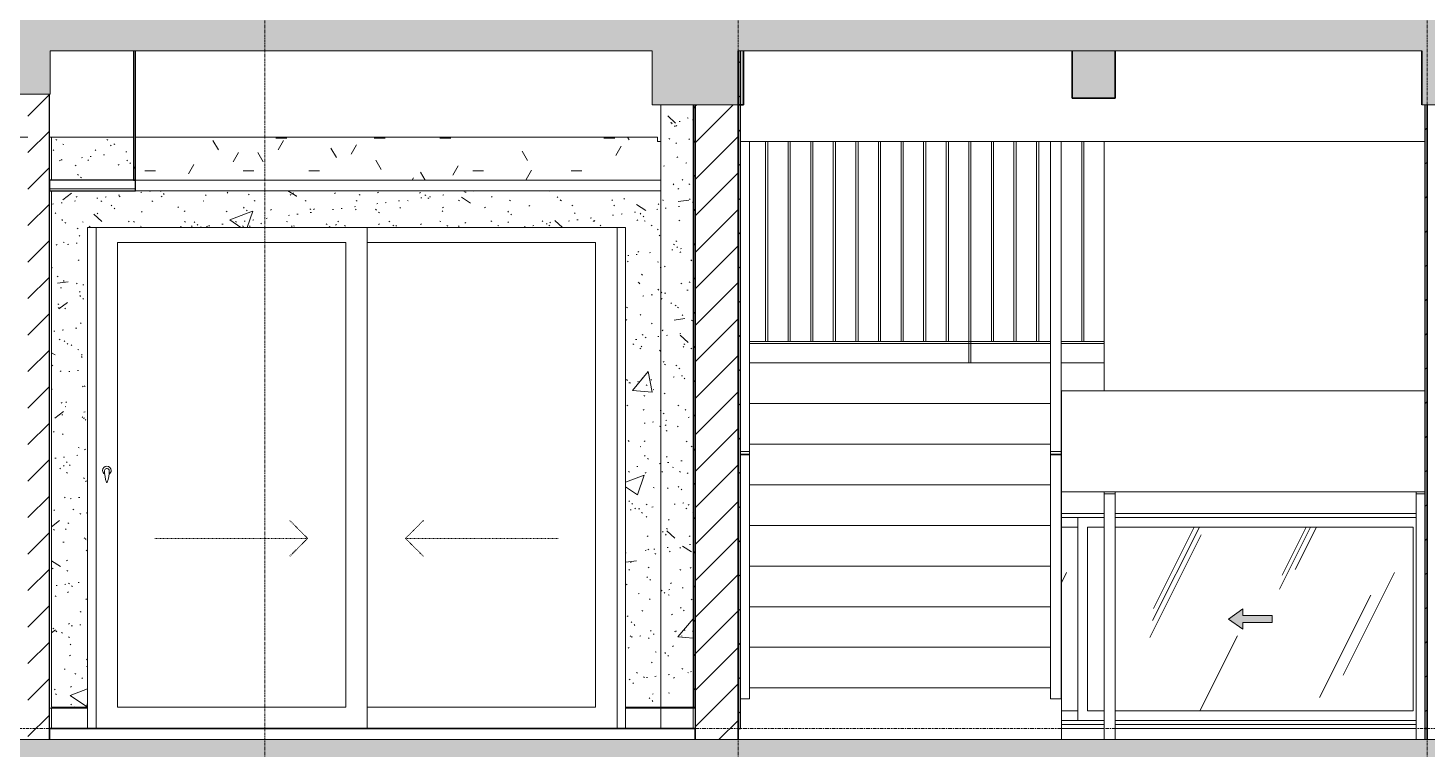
# Model space of a CAD drawing. Header units: millimetres. Extents: x -92143 to -2058, y -8802 to 35300.
# Drawn here: x -40337 to -33837, y 15705 to 19057 of the extents above; entities that cross this region are included whole.
import ezdxf

# ---------------------------------------------------------------- set-up
doc = ezdxf.new("R2010")
doc.units = ezdxf.units.MM
for name, pattern in [('1 NÉT CALL OUT', [6, 3, -3]), ('Centre', [31.75, 6.35, -4.7625, 15.875, -4.7625]), ('Dash', [6.35, 3.175, -3.175]), ('Dash 1_8_', [6.35, 3.175, -3.175]), ('Grid Line', [22.225, 12.7, -3.175, 3.175, -3.175])]:
    doc.linetypes.add(name, pattern=pattern)
for name, color, linetype, lineweight in [('0-1', 7, 'Continuous', 5), ('A-AREA', 32, 'Dash 1_8_', 9), ('A-CLNG', 13, 'Continuous', 9), ('A-CLNG-1', 250, 'Continuous', 25), ('A-CLNG-2', 7, 'Continuous', 9), ('A-CLNG-PATT-2', 7, 'Continuous', 9), ('A-CLNG-PATT-3', 254, 'Continuous', 18), ('A-DETL-GENF', 92, 'Continuous', 9), ('A-DETL-GENF-1', 7, 'Continuous', 9), ('A-DETL-THIN', 151, 'Continuous', 9), ('A-DOOR', 31, 'Continuous', 9), ('A-DOOR-FRAM', 31, 'Continuous', 9), ('A-DOOR-GLAZ', 31, 'Continuous', 9), ('A-DOOR-HDLN', 31, 'Dash', 18), ('A-FLOR-1', 10, 'Continuous', 35), ('A-FLOR-HRAL', 11, 'Continuous', 9), ('A-FLOR-HRAL-1', 253, 'Continuous', 18), ('A-FLOR-HRAL-2', 9, 'Continuous', 9), ('A-FLOR-LEVL-2', 51, 'Centre', 9), ('A-GLAZ', 151, 'Continuous', 9), ('A-GLAZ-2', 7, '1 NÉT CALL OUT', 9), ('A-GLAZ-5', 151, '1 NÉT CALL OUT', 9), ('A-WALL', 113, 'Continuous', 9), ('A-WALL-2', 250, 'Continuous', 25), ('A-WALL-3', 113, 'Continuous', 25), ('A-WALL-PATT-1', 7, 'Continuous', 9), ('A-WALL-PATT-2', 9, 'Continuous', 9), ('A-WALL-PATT-4', 111, 'Continuous', 9), ('I-WALL-1', 250, 'Continuous', 25), ('I-WALL-2', 7, 'Continuous', 9), ('I-WALL-3', 2, 'Continuous', 25), ('S-BEAM-1', 12, 'Continuous', 5), ('S-BEAM-2', 7, 'Continuous', 9), ('S-BEAM-3', 10, 'Continuous', 35), ('S-GRID-1', 1, 'Grid Line', 9), ('S-STRS', 31, 'Continuous', 9)]:
    doc.layers.add(name, color=color, linetype=linetype, lineweight=lineweight)
pattern_1 = [(45, (-51987.05, 14125), (-84.8528, 84.8528), [])]
pattern_2 = [(37.5, (-51987.05, 14125), (-4.7995, 146.8239), [5.029, -110.795, 5.029, -124.511, -123.825]), (37.5, (-51987.05, 14125), (-4.7995, 146.8239), [-245.364, 5.029, -118.796]), (7.5, (-51987.05, 14125), (134.8574, 215.0472), [5.029, -57.455, 5.029, -99.365, -40.005]), (7.5, (-51987.05, 14125), (134.8574, 215.0472), [-166.878, 5.029, -34.976]), (327.5, (-52080.78, 14125), (237.2978, 0.4316), [5.029, -33.071, 5.029, -132.131, -179.07]), (327.5, (-52080.78, 14125), (237.2978, 0.4316), [-175.26, 5.029, -174.041]), (317.5, (-52080.78, 14125), (229.067, 66.8792), [5.029, -14.021, 5.029, -84.887, -102.87]), (317.5, (-52080.78, 14125), (229.067, 66.8792), [-108.966, 5.029, -97.841])]
pattern_3 = [(50, (-51987.05, 14125), (1093.104, -95.634), [114.3, -1257.3]), (355, (-51987, 14125), (-211.46, 1146.34), [91.44, -1005.84]), (100.451, (-51896, 14117), (881.656, 1050.7), [97.14, -1068.54]), (46.184, (-51987, 14429.8), (1626.47, -252.26), [171.45, -1885.95]), (96.636, (-51851.5, 14408.8), (1424.42, 1484.57), [145.71, -1602.81]), (351.184, (-51987, 14429.8), (1424.43, 1484.55), [137.16, -1508.76]), (21, (-51834.65, 14353.6), (909.686, -613.59), [114.3, -1257.3]), (326, (-51834.7, 14353.6), (370.81, 1105.13), [91.44, -1005.84]), (71.451, (-51758.8, 14302.5), (1280.5, 491.53), [97.14, -1068.54]), (37.5, (-51987.05, 14125), (18.531, 507.33), [50.292, -943.356, 50.292, -970.788, -1009.65]), (37.5, (-51987.05, 14125), (18.531, 507.33), [-2014.73, 50.29, -959.36]), (7.5, (-51987.05, 14125), (400.918, 601.084), [50.292, -531.876, 50.292, -920.496, -384.81]), (7.5, (-51987.05, 14125), (400.918, 601.084), [-1552.956, 50.29, -334.52]), (327.5, (-52326.9, 14125), (813.545, -34.374), [50.292, -330.708, 50.292, -1138.428, -1577.34]), (327.5, (-52326.9, 14125), (813.545, -34.374), [-1569.72, 50.29, -1527.05]), (317.5, (-52479.3, 14125), (888.775, 152.56), [50.292, -445.008, 50.292, -739.14, -1120.14]), (317.5, (-52479.3, 14125), (888.775, 152.56), [-1284.73, 50.29, -1069.85])]
pattern_4 = [(45, (-51987.05, 14125), (-79.5495, 79.5495), [])]
pattern_5 = [(63.435, (-50196.8, 14229.33), (-0.001, 1524), [532.46, -2875.3]), (63.435, (-51720.8, 14229.33), (-0.001, 1524), [532.46, -2875.3]), (63.435, (-49467.24, 14523.8), (-0.001, 1524), [532.46, -2875.3]), (63.435, (-50991.24, 14523.8), (-0.001, 1524), [532.46, -2875.3]), (63.435, (-49577.66, 14419.83), (-0.001, 1524), [532.46, -2875.3]), (63.435, (-51101.66, 14419.83), (-0.001, 1524), [532.46, -2875.3]), (63.435, (-49690.2, 15015.1), (-0.001, 1524), [258.8, -3148.97]), (63.435, (-51214.2, 15015.1), (-0.001, 1524), [258.8, -3148.97]), (63.435, (-49763.8, 14922.95), (-0.001, 1524), [532.46, -2875.3]), (63.435, (-51287.8, 14922.95), (-0.001, 1524), [532.46, -2875.3]), (63.435, (-49750.84, 14989.1), (-0.001, 1524), [532.46, -2875.3]), (63.435, (-51274.84, 14989.1), (-0.001, 1524), [532.46, -2875.3]), (63.435, (-50365.7, 14698.94), (-0.001, 1524), [532.46, -2875.3]), (63.435, (-51889.7, 14698.94), (-0.001, 1524), [532.46, -2875.3]), (63.435, (-50352.7, 14776.9), (-0.001, 1524), [532.46, -2875.3]), (63.435, (-51876.7, 14776.9), (-0.001, 1524), [532.46, -2875.3]), (63.435, (-50349.2, 14833.1), (-0.001, 1524), [532.46, -2875.3]), (63.435, (-51873.2, 14833.1), (-0.001, 1524), [532.46, -2875.3])]

# ---------------------------------------------------------------- blocks, each defined once
blk = doc.blocks.new('NCV_TKTC_KET CAU_rvt-1-TKCS_MẶT CẮT E')
at = {"layer": 'S-BEAM-1'}
for points in [[(-37011.9, 18700), (-37011.9, 18950), (-37037.4, 18950), (-37037.4, 18700)], [(-35485.3, 18730), (-35285.3, 18730), (-35285.3, 18950), (-35485.3, 18950), (-35485.3, 18761)], [(-33860.6, 18700), (-33860.3, 18700), (-33860.6, 18761)]]:
    blk.add_hatch(color=256, dxfattribs=at).paths.add_polyline_path(points)
at = {"layer": 'S-BEAM-2'}
for p, q in [((-40336.9, 18550), (-42236.9, 18550)), ((-39846.9, 18550), (-40236.9, 18550)), ((-37411.9, 18550), (-39836.9, 18550)), ((-37411.9, 18550), (-37411.9, 18530)), ((-37411.9, 18530), (-37396.9, 18530)), ((-37026.9, 18530), (-33846.9, 18530)), ((-35535.6, 16900), (-35336.5, 16900)), ((-35286.5, 16900), (-33887.3, 16900))]:
    blk.add_line(p, q, dxfattribs=at)
at = {"layer": 'S-BEAM-3'}
for p, q in [((-37011.9, 18700), (-37011.9, 18950)), ((-35485.3, 18950), (-35485.3, 18730)), ((-35285.3, 18730), (-35285.3, 18950)), ((-33860.6, 18950), (-33860.6, 18700)), ((-35485.3, 18730), (-35285.3, 18730)), ((-37037.4, 18700), (-37011.9, 18700))]:
    blk.add_line(p, q, dxfattribs=at)
blk = doc.blocks.new('Railing - Railing-943576-TKCS_MẶT CẮT E')
at = {"layer": 'A-FLOR-HRAL-1'}
for p, q in [((-37236.9, 22695), (-37246.9, 22695)), ((-37246.9, 22695), (-37246.9, 22600)), ((-37236.9, 22600), (-37236.9, 22695)), ((-37246.9, 22600), (-37236.9, 22600))]:
    blk.add_line(p, q, dxfattribs=at)
at = {"layer": 'A-FLOR-HRAL-2'}
for p, q in [((-37560.7, 22600), (-37560.7, 22695)), ((-37560.7, 22695), (-37396.9, 22695)), ((-37396.9, 22600), (-37396.9, 22695)), ((-37396.9, 22695), (-37246.9, 22695))]:
    blk.add_line(p, q, dxfattribs=at)
blk = doc.blocks.new('Railing - Railing-939137-TKCS_MẶT CẮT E')
at = {"layer": 'A-FLOR-HRAL-2'}
for p, q in [((-40236.9, 12495), (-40226.9, 12495)), ((-40226.9, 12400), (-40226.9, 12495)), ((-40226.9, 12495), (-40060.7, 12495)), ((-40060.7, 12495), (-40060.7, 12400))]:
    blk.add_line(p, q, dxfattribs=at)
blk = doc.blocks.new('CL_01-VÁCH DỰNG THẠCH CAO CĂN HỘ LOẠI 1-5D1 - CL_01-VÁCH DỰNG THẠCH CAO CĂN HỘ LOẠI 1A-5-V203-TKCS_MẶT CẮT E')
at = {"layer": 'A-CLNG-PATT-2'}
h = blk.add_hatch(dxfattribs=at)
h.set_pattern_fill('FP_12', color=256, style=0, pattern_type=2)
h.set_pattern_definition([(0, (-51987.05, 14125), (1219.2, 304.8), [50.29, -864.11, 50.29, -864.11, -4876.8]), (0, (-51987.05, 14125), (1219.2, 304.8), [-1828.8, 50.292, -1778.508, 50.292, -864.108, -2133.6]), (0, (-51987.05, 14125), (1219.2, 304.8), [-4572, 50.29, -559.31, 50.29, -1473.71]), (120, (-51529.85, 14277.4), (-873.5645, 903.458), [50.29, -864.11, 50.29, -5740.91]), (120, (-51529.85, 14277.4), (-873.5645, 903.458), [-964.69, -864.11, 50.29, -1778.51, -3048]), (120, (-51529.85, 14277.4), (-873.5645, 903.458), [-3657.6, 50.29, -864.11, 50.29, -2083.31]), (120, (-51529.85, 14277.4), (-873.5645, 903.458), [-4622.29, -559.31, 50.29, -1473.71]), (240, (-51377.45, 14887), (-345.6355, -1208.258), [50.29, -864.11, 50.29, -5740.91]), (240, (-51377.45, 14887), (-345.6355, -1208.258), [-964.69, -864.11, 50.29, -1778.51, -3048]), (240, (-51377.45, 14887), (-345.6355, -1208.258), [-3657.6, 50.29, -864.11, 50.29, -2083.31]), (240, (-51377.45, 14887), (-345.6355, -1208.258), [-4622.29, -559.31, 50.29, -1473.71])])
h.paths.add_polyline_path([(-39846.9, 18350), (-39836.9, 18350), (-39836.9, 18950), (-39846.9, 18950), (-39846.9, 18791.2)])
at = {"layer": 'A-CLNG-PATT-3'}
h = blk.add_hatch(dxfattribs=at)
h.set_pattern_fill('FP_2', color=256, style=0, pattern_type=2)
h.set_pattern_definition([(0, (-51987.05, 14125), (609.6, 152.4), [50.292, -406.908, 50.292, -406.908, -2438.4]), (0, (-51987.05, 14125), (609.6, 152.4), [-914.4, 50.292, -864.108, 50.292, -406.908, -1066.8]), (0, (-51987.05, 14125), (609.6, 152.4), [-2286, 50.292, -254.508, 50.292, -711.708]), (120, (-51758.45, 14201.2), (-436.7823, 451.7291), [50.292, -406.908, 50.292, -2845.308]), (120, (-51758.45, 14201.2), (-436.7823, 451.7291), [-507.492, -406.908, 50.292, -864.108, -1524]), (120, (-51758.45, 14201.2), (-436.7823, 451.7291), [-1828.8, 50.292, -406.908, 50.292, -1016.508]), (120, (-51758.45, 14201.2), (-436.7823, 451.7291), [-2336.292, -254.508, 50.292, -711.708]), (240, (-51682.25, 14506), (-172.8177, -604.1291), [50.292, -406.908, 50.292, -406.908, -2438.4]), (240, (-51682.25, 14506), (-172.8177, -604.1291), [-914.4, 50.292, -864.108, 50.292, -406.908, -1066.8]), (240, (-51682.25, 14506), (-172.8177, -604.1291), [-2286, 50.292, -254.508, 50.292, -711.708])])
h.paths.add_polyline_path([(-37396.9, 18350), (-37396.9, 18530), (-37411.9, 18530), (-37411.9, 18550), (-39836.9, 18550), (-39836.9, 18350), (-37411.9, 18350)])
at = {"layer": 'A-CLNG-1'}
for p, q in [((-39846.9, 18950), (-39846.9, 18350)), ((-39836.9, 18350), (-39836.9, 18950)), ((-39846.9, 18350), (-39836.9, 18350))]:
    blk.add_line(p, q, dxfattribs=at)
at = {"layer": 'A-CLNG-2'}
blk.add_line((-37396.9, 18350), (-39836.9, 18350), dxfattribs=at)
blk = doc.blocks.new('NCV_TKTC_TANG 5_rvt-1-TKCS_MẶT CẮT E')
at = {"layer": 'A-WALL-PATT-1'}
h = blk.add_hatch(dxfattribs=at)
h.set_pattern_fill('FP_5', color=256, style=0, pattern_type=2)
h.set_pattern_definition(pattern_4)
h.paths.add_polyline_path([(-37246.9, 15900), (-37236.9, 15900), (-37236.9, 18700), (-37246.9, 18700), (-37246.9, 16934.8)])
at = {"layer": 'A-WALL-PATT-2'}
h = blk.add_hatch(dxfattribs=at)
h.set_pattern_fill('FP_1', color=256, style=0, pattern_type=2)
h.set_pattern_definition(pattern_1)
h.paths.add_polyline_path([(-40336.9, 15750), (-40236.9, 15750), (-40236.9, 18750), (-40336.9, 18750), (-40336.9, 16326.1)])
h = blk.add_hatch(dxfattribs=at)
h.set_pattern_fill('FP_6', color=256, style=0, pattern_type=2)
h.set_pattern_definition(pattern_2)
h.paths.add_polyline_path([(-37396.9, 15900), (-37386.9, 15900), (-37386.9, 18700), (-37396.9, 18700), (-37396.9, 16934.8)])
h = blk.add_hatch(dxfattribs=at)
h.set_pattern_fill('FP_7', color=256, style=0, pattern_type=2)
h.set_pattern_definition(pattern_3)
h.paths.add_polyline_path([(-37246.9, 15900), (-37246.9, 18700), (-37386.9, 18700), (-37386.9, 15900)])
h = blk.add_hatch(dxfattribs=at)
h.set_pattern_fill('FP_6', color=256, style=0, pattern_type=2)
h.set_pattern_definition(pattern_2)
h.paths.add_polyline_path([(-37246.9, 15900), (-37246.9, 18700), (-37386.9, 18700), (-37386.9, 15900)])
h = blk.add_hatch(dxfattribs=at)
h.set_pattern_fill('FP_7', color=256, style=0, pattern_type=2)
h.set_pattern_definition(pattern_3)
h.paths.add_polyline_path([(-40226.9, 15900), (-40060.7, 15900), (-40060.7, 18130), (-37560.7, 18130), (-37560.7, 15900), (-37396.9, 15900), (-37396.9, 18300), (-40226.9, 18300), (-40226.9, 16326.1)])
h.paths.add_polyline_path([(-40103.8, 18350), (-39846.9, 18350), (-39846.9, 18550), (-40226.9, 18550), (-40226.9, 18350), (-40213.4, 18350)])
h = blk.add_hatch(dxfattribs=at)
h.set_pattern_fill('FP_6', color=256, style=0, pattern_type=2)
h.set_pattern_definition(pattern_2)
h.paths.add_polyline_path([(-40226.9, 15900), (-40060.7, 15900), (-40060.7, 18130), (-37560.7, 18130), (-37560.7, 15900), (-37396.9, 15900), (-37396.9, 18300), (-40226.9, 18300), (-40226.9, 16326.1)])
h.paths.add_polyline_path([(-40103.8, 18350), (-39846.9, 18350), (-39846.9, 18550), (-40226.9, 18550), (-40226.9, 18350), (-40213.4, 18350)])
at = {"layer": 'A-CLNG-1'}
for p, q in [((-39836.9, 18350), (-40236.9, 18350)), ((-40236.9, 18350), (-40236.9, 18300)), ((-39836.9, 18300), (-39836.9, 18350)), ((-40236.9, 18300), (-39836.9, 18300))]:
    blk.add_line(p, q, dxfattribs=at)
at = {"layer": 'A-CLNG-2'}
for p, q in [((-39836.9, 18350), (-37396.9, 18350)), ((-39836.9, 18310), (-40236.9, 18310)), ((-37396.9, 18300), (-39836.9, 18300))]:
    blk.add_line(p, q, dxfattribs=at)
at = {"layer": 'A-FLOR-1'}
for p, q in [((-37236.9, 15800), (-40236.9, 15800)), ((-40236.9, 15800), (-40236.9, 15750)), ((-37236.9, 15750), (-37236.9, 15800))]:
    blk.add_line(p, q, dxfattribs=at)
at = {"layer": 'A-WALL-2'}
blk.add_line((-40236.9, 15750), (-40236.9, 18750), dxfattribs=at)
at = {"layer": 'I-WALL-1'}
for p, q in [((-37246.9, 18700), (-37246.9, 15900)), ((-37236.9, 15900), (-37236.9, 18700)), ((-37246.9, 15900), (-37236.9, 15900))]:
    blk.add_line(p, q, dxfattribs=at)
at = {"layer": 'I-WALL-2'}
for p, q in [((-37396.9, 15900), (-37396.9, 18700)), ((-40226.9, 18550), (-40226.9, 18350)), ((-40226.9, 18300), (-40226.9, 15900)), ((-40060.7, 15900), (-40060.7, 18130)), ((-40060.7, 18130), (-37560.7, 18130)), ((-37560.7, 18130), (-37560.7, 15900)), ((-40226.9, 15900), (-40060.7, 15900)), ((-37560.7, 15900), (-37396.9, 15900)), ((-37386.9, 15900), (-37396.9, 15900)), ((-37386.9, 15900), (-37246.9, 15900))]:
    blk.add_line(p, q, dxfattribs=at)
at = {"layer": 'A-CLNG'}
blk.add_blockref('CL_01-VÁCH DỰNG THẠCH CAO CĂN HỘ LOẠI 1-5D1 - CL_01-VÁCH DỰNG THẠCH CAO CĂN HỘ LOẠI 1A-5-V203-TKCS_MẶT CẮT E', (0, 0), dxfattribs=at)
at = {"layer": 'A-FLOR-HRAL'}
for name, p in [('Railing - Railing-939137-TKCS_MẶT CẮT E', (0, 3400)), ('Railing - Railing-943576-TKCS_MẶT CẮT E', (0, -6800))]:
    blk.add_blockref(name, p, dxfattribs=at)
blk = doc.blocks.new('Railing - 10mm-758696-TKCS_MẶT CẮT E')
at = {"layer": 'A-FLOR-HRAL'}
for p, q in [((-35441.3, 25330), (-35441.3, 24400)), ((-35431.3, 24400), (-35431.3, 25330))]:
    blk.add_line(p, q, dxfattribs=at)
blk = doc.blocks.new('Railing - 50 x 10mm-945202-TKCS_MẶT CẮT E')
at = {"layer": 'A-FLOR-HRAL'}
for p, q in [((-35965.9, 25330), (-35965.9, 24300)), ((-35955.9, 24300), (-35955.9, 25330))]:
    blk.add_line(p, q, dxfattribs=at)
blk = doc.blocks.new('Railing - 50 x 10mm-952828-TKCS_MẶT CẮT E')
at = {"layer": 'A-FLOR-HRAL'}
for p, q in [((-33887.3, 27091.3), (-33846.9, 27091.3)), ((-33887.3, 25950), (-33887.3, 27091.3))]:
    blk.add_line(p, q, dxfattribs=at)
blk = doc.blocks.new('Railing - 50 x 10mm-952826-TKCS_MẶT CẮT E')
at = {"layer": 'A-FLOR-HRAL'}
for p, q in [((-37026.9, 23872.9), (-36985.2, 23872.9)), ((-36985.2, 23872.9), (-36985.2, 23876.5)), ((-36985.2, 23872.9), (-36985.2, 22738.9)), ((-36985.2, 22738.9), (-37026.9, 22738.9))]:
    blk.add_line(p, q, dxfattribs=at)
blk = doc.blocks.new('Railing - Railing-953851-TKCS_MẶT CẮT E')
at = {"layer": 'A-FLOR-HRAL'}
for p, q in [((-36985.2, 24400), (-35586, 24400)), ((-36985.2, 24390), (-35586, 24390))]:
    blk.add_line(p, q, dxfattribs=at)
for name, p in [('Railing - 50 x 10mm-952828-TKCS_MẶT CẮT E', (0, 0)), ('Railing - 10mm-758696-TKCS_MẶT CẮT E', (-1469, 0)), ('Railing - 10mm-758696-TKCS_MẶT CẮT E', (-1364.1, 0)), ('Railing - 10mm-758696-TKCS_MẶT CẮT E', (-1259.1, 0)), ('Railing - 10mm-758696-TKCS_MẶT CẮT E', (-1154.2, 0)), ('Railing - 10mm-758696-TKCS_MẶT CẮT E', (-1049.3, 0)), ('Railing - 10mm-758696-TKCS_MẶT CẮT E', (-944.4, 0)), ('Railing - 10mm-758696-TKCS_MẶT CẮT E', (-839.4, 0)), ('Railing - 10mm-758696-TKCS_MẶT CẮT E', (-734.5, 0)), ('Railing - 10mm-758696-TKCS_MẶT CẮT E', (-629.6, 0)), ('Railing - 50 x 10mm-945202-TKCS_MẶT CẮT E', (0, 0)), ('Railing - 10mm-758696-TKCS_MẶT CẮT E', (-419.7, 0)), ('Railing - 10mm-758696-TKCS_MẶT CẮT E', (-314.8, 0)), ('Railing - 10mm-758696-TKCS_MẶT CẮT E', (-209.9, 0)), ('Railing - 10mm-758696-TKCS_MẶT CẮT E', (0, 0)), ('Railing - 50 x 10mm-952826-TKCS_MẶT CẮT E', (0, 0))]:
    blk.add_blockref(name, p)
blk = doc.blocks.new('Railing - 50 x 10mm-V17-TKCS_MẶT CẮT E')
at = {"layer": 'A-FLOR-HRAL'}
for p, q in [((-37035.2, 13676.5), (-37035.2, 13672.9)), ((-37035.2, 13672.9), (-36985.2, 13672.9)), ((-37035.2, 12538.9), (-37035.2, 13672.9)), ((-36985.2, 13672.9), (-36985.2, 13676.5)), ((-36985.2, 13672.9), (-36985.2, 12538.9)), ((-36985.2, 12538.9), (-37035.2, 12538.9))]:
    blk.add_line(p, q, dxfattribs=at)
blk = doc.blocks.new('Railing - Railing-V18-TKCS_MẶT CẮT E')
at = {"layer": 'A-FLOR-HRAL'}
for p, q in [((-36985.2, 14200), (-35586, 14200)), ((-36985.2, 14190), (-35586, 14190))]:
    blk.add_line(p, q, dxfattribs=at)
for name, p in [('Railing - 50 x 10mm-952828-TKCS_MẶT CẮT E', (0, -10200)), ('Railing - 10mm-758696-TKCS_MẶT CẮT E', (-1469, -10200)), ('Railing - 10mm-758696-TKCS_MẶT CẮT E', (-1364.1, -10200)), ('Railing - 10mm-758696-TKCS_MẶT CẮT E', (-1259.1, -10200)), ('Railing - 10mm-758696-TKCS_MẶT CẮT E', (-1154.2, -10200)), ('Railing - 10mm-758696-TKCS_MẶT CẮT E', (-1049.3, -10200)), ('Railing - 10mm-758696-TKCS_MẶT CẮT E', (-944.4, -10200)), ('Railing - 10mm-758696-TKCS_MẶT CẮT E', (-839.4, -10200)), ('Railing - 10mm-758696-TKCS_MẶT CẮT E', (-734.5, -10200)), ('Railing - 10mm-758696-TKCS_MẶT CẮT E', (-629.6, -10200)), ('Railing - 50 x 10mm-945202-TKCS_MẶT CẮT E', (0, -10200)), ('Railing - 10mm-758696-TKCS_MẶT CẮT E', (-419.7, -10200)), ('Railing - 10mm-758696-TKCS_MẶT CẮT E', (-314.8, -10200)), ('Railing - 10mm-758696-TKCS_MẶT CẮT E', (-209.9, -10200)), ('Railing - 10mm-758696-TKCS_MẶT CẮT E', (0, -10200)), ('Railing - 50 x 10mm-V17-TKCS_MẶT CẮT E', (0, 0))]:
    blk.add_blockref(name, p)
blk = doc.blocks.new('Railing - 50 x 10mm-V21-TKCS_MẶT CẮT E')
at = {"layer": 'A-FLOR-HRAL'}
for p, q in [((-35336.5, 25950), (-35336.5, 27091.3)), ((-35286.5, 27091.3), (-35336.5, 27091.3)), ((-35286.5, 25950), (-35286.5, 27091.3))]:
    blk.add_line(p, q, dxfattribs=at)
blk = doc.blocks.new('Railing - Railing-V22-TKCS_MẶT CẮT E')
at = {"layer": 'A-FLOR-HRAL'}
for p, q in [((-35336.9, 21000), (-35536, 21000)), ((-35536, 20990), (-35336.9, 20990))]:
    blk.add_line(p, q, dxfattribs=at)
blk.add_blockref('Railing - 50 x 10mm-V21-TKCS_MẶT CẮT E', (0, -3400))
at = {"extrusion": (0, 0, -1), "zscale": -1}
blk.add_blockref('Railing - 50 x 10mm-V17-TKCS_MẶT CẮT E', (72571.2, 6800), dxfattribs=at)
blk = doc.blocks.new('Top Rail Type - Top Rail_Internal_-V25-TKCS_MẶT CẮT E')
at = {"layer": 'A-FLOR-HRAL'}
for p, q in [((-33846.9, 27100), (-33887.3, 27100)), ((-33887.3, 27100), (-33887.3, 27091.3)), ((-36985.2, 25330), (-36985.2, 23888.9)), ((-36985.2, 23888.9), (-37026.9, 23888.9)), ((-37026.9, 23876.5), (-36985.2, 23876.5)), ((-36985.2, 23876.5), (-36985.2, 23888.9))]:
    blk.add_line(p, q, dxfattribs=at)
blk = doc.blocks.new('Top Rail Type - Top Rail_Internal_-953867-TKCS_MẶT CẮT E')
at = {"layer": 'A-FLOR-HRAL'}
for p, q in [((-33846.9, 10100), (-33887.3, 10100)), ((-33887.3, 10100), (-33887.3, 10091.3)), ((-37035.2, 6888.9), (-37035.2, 8330)), ((-36985.2, 8330), (-36985.2, 6888.9)), ((-37035.2, 6888.9), (-37035.2, 6876.5)), ((-36985.2, 6888.9), (-37035.2, 6888.9)), ((-37035.2, 6876.5), (-36985.2, 6876.5)), ((-36985.2, 6876.5), (-36985.2, 6888.9))]:
    blk.add_line(p, q, dxfattribs=at)
blk = doc.blocks.new('Top Rail Type - Top Rail_Internal_-953883-TKCS_MẶT CẮT E')
at = {"layer": 'A-FLOR-HRAL'}
for p, q in [((-35286.5, 10100), (-35336.5, 10100)), ((-35336.5, 10100), (-35336.5, 10091.3)), ((-35286.5, 10091.3), (-35286.5, 10100)), ((-35586, 6888.9), (-35586, 8330)), ((-35536, 8330), (-35536, 6888.9)), ((-35586, 6888.9), (-35586, 6876.5)), ((-35536, 6888.9), (-35586, 6888.9)), ((-35586, 6876.5), (-35536, 6876.5)), ((-35536, 6876.5), (-35536, 6888.9))]:
    blk.add_line(p, q, dxfattribs=at)
blk = doc.blocks.new('1_FAMILY RVT - W01-WxH 1000x3200-3536800-TKCS_MẶT CẮT E')
at = {"layer": 'A-GLAZ'}
h = blk.add_hatch(dxfattribs=at)
h.set_pattern_fill('FP_3', color=256, style=0, pattern_type=2)
h.set_pattern_definition(pattern_5)
h.paths.add_polyline_path([(-35459.6, 15882.6), (-35459.6, 16736.5), (-35535.6, 16736.5), (-35535.6, 15882.6)])
h = blk.add_hatch(dxfattribs=at)
h.set_pattern_fill('FP_3', color=256, style=0, pattern_type=2)
h.set_pattern_definition(pattern_5)
h.paths.add_polyline_path([(-34759.6, 15882.6), (-33900.9, 15882.6), (-33900.9, 16736.5), (-35286.5, 16736.5), (-35286.5, 15882.6), (-35281.1, 15882.6)])
h.paths.add_polyline_path([(-35336.5, 15882.6), (-35336.5, 16736.5), (-35415.1, 16736.5), (-35415.1, 15882.6)])
h.paths.add_polyline_path([(-34691.9, 16262.1), (-34759.6, 16309.5), (-34691.9, 16357), (-34691.9, 16326.5), (-34556.4, 16326.5), (-34556.4, 16292.6), (-34691.9, 16292.6)])
at = {"layer": 'A-GLAZ-5'}
blk.add_hatch(color=256, dxfattribs=at).paths.add_polyline_path([(-34691.9, 16262.1), (-34691.9, 16292.6), (-34556.4, 16292.6), (-34556.4, 16326.5), (-34691.9, 16326.5), (-34691.9, 16357), (-34759.6, 16309.5)])
at = {"layer": 'A-DETL-GENF'}
for p, q in [((-34759.6, 16309.5), (-34691.9, 16357)), ((-34759.6, 16309.5), (-34691.9, 16357)), ((-34691.9, 16357), (-34691.9, 16326.5)), ((-34691.9, 16357), (-34691.9, 16326.5)), ((-34691.9, 16326.5), (-34556.4, 16326.5)), ((-34556.4, 16326.5), (-34691.9, 16326.5)), ((-34556.4, 16326.5), (-34556.4, 16292.6)), ((-34556.4, 16326.5), (-34556.4, 16292.6)), ((-34691.9, 16262.1), (-34759.6, 16309.5)), ((-34759.6, 16309.5), (-34691.9, 16262.1)), ((-34556.4, 16292.6), (-34691.9, 16292.6)), ((-34691.9, 16292.6), (-34691.9, 16262.1)), ((-34556.4, 16292.6), (-34691.9, 16292.6)), ((-34691.9, 16292.6), (-34691.9, 16262.1))]:
    blk.add_line(p, q, dxfattribs=at)
at = {"layer": 'A-GLAZ'}
for p, q in [((-35535.6, 16800), (-35336.5, 16800)), ((-35336.5, 16781), (-35535.6, 16781)), ((-35459.6, 15838.1), (-35459.6, 16781)), ((-35286.5, 16800), (-33887.3, 16800)), ((-33887.3, 16781), (-35286.5, 16781)), ((-35535.6, 16736.5), (-35459.6, 16736.5)), ((-35336.5, 16736.5), (-35415.1, 16736.5)), ((-35415.1, 16736.5), (-35415.1, 15882.6)), ((-33900.9, 16736.5), (-35286.5, 16736.5)), ((-33900.9, 15882.6), (-33900.9, 16736.5)), ((-35459.6, 15882.6), (-35535.6, 15882.6)), ((-35415.1, 15882.6), (-35336.5, 15882.6)), ((-35286.5, 15882.6), (-33900.9, 15882.6)), ((-35535.6, 15838.1), (-35336.5, 15838.1)), ((-35535.6, 15819), (-35336.5, 15819)), ((-35336.5, 15800), (-35535.6, 15800)), ((-35336.5, 15838.1), (-35459.6, 15838.1)), ((-35286.5, 15838.1), (-33887.3, 15838.1)), ((-33887.3, 15838.1), (-35286.5, 15838.1)), ((-35286.5, 15819), (-33887.3, 15819)), ((-33887.3, 15800), (-35286.5, 15800))]:
    blk.add_line(p, q, dxfattribs=at)
blk = doc.blocks.new('DEG_02-DEG_03 - DEG_02-2500x2400mm-CỬA ĐI 02 CÁNH TRƯỢT-V79-TKCS_MẶT CẮT E')
at = {"layer": 'A-DOOR'}
for p, q in [((-38760.3, 5600), (-38760.3, 7930)), ((-39920.3, 5700), (-39920.3, 7860)), ((-39920.3, 7860), (-38860.3, 7860)), ((-38860.3, 7860), (-38860.3, 5700)), ((-38860.3, 5700), (-39920.3, 5700))]:
    blk.add_line(p, q, dxfattribs=at)
at = {"layer": 'A-DOOR', "flags": 128}
blk.add_lwpolyline([(-39968.8, 6808.7), (-39968.8, 6808.7), (-39968.8, 6808.7), (-39968.8, 6808.7), (-39968.8, 6808.7), (-39968.9, 6808.7), (-39968.9, 6808.7), (-39968.9, 6808.7), (-39968.9, 6808.7), (-39968.9, 6808.7), (-39969, 6808.7), (-39969, 6808.7), (-39969, 6808.7), (-39969, 6808.7), (-39969.1, 6808.7), (-39969.1, 6808.7), (-39969.1, 6808.7), (-39969.2, 6808.7), (-39969.2, 6808.7), (-39969.3, 6808.7), (-39969.3, 6808.7), (-39969.4, 6808.7), (-39969.4, 6808.7), (-39969.5, 6808.7), (-39969.5, 6808.7), (-39969.6, 6808.7), (-39969.6, 6808.7), (-39969.7, 6808.7), (-39969.7, 6808.7), (-39969.8, 6808.7), (-39969.8, 6808.7), (-39969.9, 6808.7), (-39969.9, 6808.7), (-39970, 6808.7), (-39970.1, 6808.7), (-39970.1, 6808.7), (-39970.2, 6808.7), (-39970.2, 6808.7), (-39970.3, 6808.7), (-39970.4, 6808.7), (-39970.4, 6808.7), (-39970.5, 6808.7), (-39970.5, 6808.7), (-39970.6, 6808.7), (-39970.7, 6808.7), (-39970.7, 6808.7), (-39970.8, 6808.7), (-39970.8, 6808.7), (-39970.9, 6808.7), (-39970.9, 6808.7), (-39971, 6808.7), (-39971, 6808.7), (-39971.1, 6808.7), (-39971.1, 6808.7), (-39971.2, 6808.7), (-39971.2, 6808.7), (-39971.3, 6808.7), (-39971.3, 6808.7), (-39971.4, 6808.7), (-39971.4, 6808.7), (-39971.5, 6808.7), (-39971.5, 6808.7), (-39971.5, 6808.7), (-39971.6, 6808.7), (-39971.6, 6808.7), (-39971.6, 6808.7), (-39971.7, 6808.7), (-39971.7, 6808.7), (-39971.7, 6808.7), (-39971.7, 6808.7), (-39971.7, 6808.7), (-39971.8, 6808.7), (-39971.8, 6808.7), (-39971.8, 6808.7), (-39971.8, 6808.7), (-39971.8, 6808.7), (-39971.8, 6808.7)], dxfattribs=at)
at = {"layer": 'A-DOOR'}
for centre, radius, start, end in [((-39970.3, 6800), 20, 0, 180), ((-39970.3, 6800), 20, 180, 240), ((-39971.8, 6799.2), 9.45, 90, 180), ((-39816.5, 6799.2), 164.8, 180, 199.13397), ((-39968.8, 6799.2), 9.45, 0, 90), ((-40124.1, 6799.2), 164.8, 340.86603, 0), ((-39970.3, 6800), 20, 300, 0), ((-39969.9, 6746), 2.34, 199.13397, 261.03098), ((-39970.7, 6746), 2.34, 278.96902, 340.86603)]:
    blk.add_arc(centre, radius, start, end, dxfattribs=at)
at = {"layer": 'A-DOOR-FRAM'}
for p, q in [((-40060.3, 7930), (-40060.3, 5600)), ((-40020.3, 5600), (-40020.3, 7930)), ((-37600.3, 5600), (-37600.3, 7930)), ((-37560.3, 5695), (-37560.3, 5700))]:
    blk.add_line(p, q, dxfattribs=at)
at = {"layer": 'A-DOOR-GLAZ'}
for p, q in [((-37700.3, 7860), (-38760.3, 7860)), ((-37700.3, 5700), (-37700.3, 7860)), ((-38760.3, 5700), (-37700.3, 5700))]:
    blk.add_line(p, q, dxfattribs=at)
at = {"layer": 'A-DOOR-HDLN'}
for p, q in [((-39037.6, 6484.2), (-39122.4, 6569.1)), ((-38583.1, 6484.2), (-38498.2, 6569.1)), ((-39747.6, 6484.2), (-39037.6, 6484.2)), ((-39037.6, 6484.2), (-39122.4, 6399.4)), ((-38583.1, 6484.2), (-38498.2, 6399.4)), ((-37873.1, 6484.2), (-38583.1, 6484.2))]:
    blk.add_line(p, q, dxfattribs=at)

msp = doc.modelspace()

# ---------------------------------------------------------------- hatches: boundary and pattern name
at = {"layer": 'A-DETL-GENF-1'}
for points in [[(-17236.9, 18550), (-17236.9, 19150), (-78233.3, 19150), (-78233.3, 18550), (-77935.7, 18550), (-77935.7, 18950), (-73233.6, 18950), (-73233.6, 18750), (-73033.3, 18750), (-73033.3, 18950), (-70108.5, 18950), (-70108.5, 18700), (-69708.5, 18700), (-69708.5, 18950), (-65032.3, 18950), (-65032.3, 18750), (-64832.3, 18750), (-64832.3, 18950), (-61933.6, 18950), (-61933.6, 18700), (-61533.6, 18700), (-61533.6, 18950), (-56833.3, 18950), (-56833.3, 18750), (-56633.3, 18750), (-56633.3, 18950), (-53733.2, 18950), (-53733.2, 18700), (-53333.2, 18700), (-53333.2, 18950), (-48635.6, 18950), (-48635.6, 18750), (-48435.6, 18750), (-48435.6, 18950), (-45535.3, 18950), (-45535.3, 18700), (-45134.4, 18700), (-45134.4, 18950), (-40434.4, 18950), (-40434.4, 18750), (-40234.4, 18750), (-40234.4, 18950), (-37436.9, 18950), (-37436.9, 18700), (-37037.4, 18700), (-37037.4, 18950), (-33860.3, 18950), (-33860.3, 18700), (-33436.9, 18700), (-33436.9, 18950), (-30635.3, 18950), (-30635.3, 18750), (-30435.3, 18750), (-30435.3, 18950), (-25735.7, 18950), (-25735.7, 18700), (-25335.7, 18700), (-25335.7, 18950), (-22435.3, 18950), (-22435.3, 18750), (-22235.3, 18750), (-22235.3, 18950), (-17535.3, 18950), (-17535.3, 18550)], [(-77935.7, 15150), (-77935.7, 15550), (-73233.6, 15550), (-73233.6, 15350), (-73033.3, 15350), (-73033.3, 15550), (-70108.5, 15550), (-70108.5, 15300), (-69708.5, 15300), (-69708.5, 15550), (-65032.3, 15550), (-65032.3, 15350), (-64832.3, 15350), (-64832.3, 15550), (-61933.6, 15550), (-61933.6, 15300), (-61533.6, 15300), (-61533.6, 15550), (-56833.3, 15550), (-56833.3, 15350), (-56633.3, 15350), (-56633.3, 15550), (-53733.2, 15550), (-53733.2, 15300), (-53333.2, 15300), (-53333.2, 15550), (-48635.6, 15550), (-48635.6, 15350), (-48435.6, 15350), (-48435.6, 15550), (-45535.3, 15550), (-45535.3, 15300), (-45134.4, 15300), (-45134.4, 15550), (-40434.4, 15550), (-40434.4, 15350), (-40234.4, 15350), (-40234.4, 15550), (-37436.9, 15550), (-37436.9, 15300), (-37037.4, 15300), (-37037.4, 15550), (-33860.3, 15550), (-33860.3, 15300), (-33436.9, 15300), (-33436.9, 15550), (-30635.3, 15550), (-30635.3, 15350), (-30435.3, 15350), (-30435.3, 15550), (-25735.7, 15550), (-25735.7, 15300), (-25335.7, 15300), (-25335.7, 15550), (-22435.3, 15550), (-22435.3, 15350), (-22235.3, 15350), (-22235.3, 15550), (-17535.3, 15550), (-17535.3, 15150), (-17236.9, 15150), (-17236.9, 15750), (-78233.3, 15750), (-78233.3, 15150)]]:
    msp.add_hatch(color=256, dxfattribs=at).paths.add_polyline_path(points)
at = {"layer": 'A-WALL-PATT-4'}
h = msp.add_hatch(dxfattribs=at)
h.set_pattern_fill('FP_5', color=256, style=0, pattern_type=2)
h.set_pattern_definition(pattern_4)
h.paths.add_polyline_path([(-37026.9, 15800), (-37026.9, 18950), (-37036.9, 18950), (-37036.9, 15800)])
h.paths.add_polyline_path([(-37036.9, 19150), (-37026.9, 19150), (-37026.9, 19200), (-37036.9, 19200)])
h = msp.add_hatch(dxfattribs=at)
h.set_pattern_fill('FP_5', color=256, style=0, pattern_type=2)
h.set_pattern_definition(pattern_4)
h.paths.add_polyline_path([(-33836.9, 15800), (-33836.9, 18700), (-33846.9, 18700), (-33846.9, 15800)])
h.paths.add_polyline_path([(-33846.9, 19150), (-33836.9, 19150), (-33836.9, 19200), (-33846.9, 19200)])
h = msp.add_hatch(dxfattribs=at)
h.set_pattern_fill('FP_1', color=256, style=0, pattern_type=2)
h.set_pattern_definition(pattern_1)
h.paths.add_polyline_path([(-37236.9, 15750), (-37036.9, 15750.2), (-37037.4, 18700), (-37236.9, 18700), (-37236.9, 16934.8)])
h = msp.add_hatch(dxfattribs=at)
h.set_pattern_fill('FP_5', color=256, style=0, pattern_type=2)
h.set_pattern_definition(pattern_4)
h.paths.add_polyline_path([(-33836.9, 12400), (-33836.9, 15300), (-33846.9, 15300), (-33846.9, 12400)])
h.paths.add_polyline_path([(-33846.9, 15750), (-33836.9, 15750), (-33836.9, 15800), (-33846.9, 15800)])

# ---------------------------------------------------------------- linework, layer by layer
at = {"layer": 'A-AREA'}
for p, q in [((-35336.5, 15800), (-35535.6, 15800)), ((-33887.3, 15800), (-35286.5, 15800))]:
    msp.add_line(p, q, dxfattribs=at)
at = {"layer": 'A-DETL-THIN'}
for p, q in [((-40234.4, 18750), (-40234.4, 18950)), ((-40234.4, 18950), (-37436.9, 18950)), ((-37436.9, 18950), (-37436.9, 18700)), ((-37037.4, 18700), (-37037.4, 18950)), ((-37037.4, 18950), (-33860.3, 18950)), ((-33860.3, 18950), (-33860.3, 18700)), ((-40434.4, 18750), (-40234.4, 18750)), ((-37436.9, 18700), (-37037.4, 18700)), ((-33860.3, 18700), (-33436.9, 18700)), ((-37037.4, 15750), (-78233.3, 15750)), ((-33857.4, 15750), (-37037.4, 15750)), ((-17236.9, 15750), (-33857.4, 15750))]:
    msp.add_line(p, q, dxfattribs=at)
at = {"layer": 'A-FLOR-LEVL-2'}
msp.add_line((-92142.8, 15800), (-5549.7, 15800), dxfattribs=at)
at = {"layer": 'A-WALL'}
for p, q in [((-35535.6, 16800), (-35336.5, 16800)), ((-35286.5, 16800), (-33887.3, 16800)), ((-35336.5, 15800), (-35535.6, 15800)), ((-33887.3, 15800), (-35286.5, 15800))]:
    msp.add_line(p, q, dxfattribs=at)
at = {"layer": 'A-WALL-3'}
for p, q in [((-37036.9, 15750), (-37036.9, 18950)), ((-37236.9, 18700), (-37236.9, 15750)), ((-33836.9, 18700), (-33836.9, 15750))]:
    msp.add_line(p, q, dxfattribs=at)
at = {"layer": 'I-WALL-3'}
for p, q in [((-37036.9, 18950), (-37036.9, 15800)), ((-37026.9, 15800), (-37026.9, 18950)), ((-33846.9, 18700), (-33846.9, 15749.7)), ((-33836.9, 15750), (-33836.9, 18700)), ((-37036.9, 15800), (-37026.9, 15800)), ((-33846.9, 15800), (-33836.9, 15800)), ((-33836.9, 15800), (-33846.9, 15800))]:
    msp.add_line(p, q, dxfattribs=at)
at = {"layer": 'S-GRID-1'}
for p, q in [((-39236.9, -3701.5), (-39236.9, 30542.5)), ((-37036.9, -3701.5), (-37036.9, 30542.5)), ((-33836.9, -3701.5), (-33836.9, 30542.5))]:
    msp.add_line(p, q, dxfattribs=at)
at = {"layer": 'S-STRS'}
for p, q in [((-35336.9, 18447.9), (-35336.9, 18530)), ((-35336.9, 18259), (-35336.9, 18447.9)), ((-35336.9, 18070.1), (-35336.9, 18259)), ((-35336.9, 17881.3), (-35336.9, 18070.1)), ((-35336.9, 17692.4), (-35336.9, 17881.3)), ((-35336.9, 17503.5), (-35336.9, 17692.4)), ((-36985.2, 17500), (-35586, 17500)), ((-35535.6, 17500), (-35336.9, 17500)), ((-35336.9, 17370), (-35336.9, 17503.5)), ((-35535.6, 17311.1), (-35535.6, 17370)), ((-35535.6, 17370), (-35336.9, 17370)), ((-35336.9, 17370), (-33846.9, 17370)), ((-36985.2, 17311.1), (-35586, 17311.1)), ((-35535.6, 17311.1), (-35535.6, 17122.2)), ((-36985.2, 17122.2), (-35586, 17122.2)), ((-35535.6, 17122.2), (-35535.6, 16933.3)), ((-36985.2, 16933.3), (-35586, 16933.3)), ((-35535.6, 16933.3), (-35535.6, 16744.4)), ((-36985.2, 16744.4), (-35586, 16744.4)), ((-35535.6, 16744.4), (-35535.6, 16555.6)), ((-36985.2, 16555.6), (-35586, 16555.6)), ((-35535.6, 16555.6), (-35535.6, 16366.7)), ((-36985.2, 16366.7), (-35586, 16366.7)), ((-35535.6, 16366.7), (-35535.6, 16177.8)), ((-36985.2, 16177.8), (-35586, 16177.8)), ((-35535.6, 16177.8), (-35535.6, 15988.9)), ((-36985.2, 15988.9), (-35586, 15988.9)), ((-35535.6, 15988.9), (-35535.6, 15750)), ((-37035.6, 15800), (-37035.6, 15750))]:
    msp.add_line(p, q, dxfattribs=at)

# ---------------------------------------------------------------- block references
at = {"layer": '0-1'}
for name in ['NCV_TKTC_KET CAU_rvt-1-TKCS_MẶT CẮT E', 'NCV_TKTC_TANG 5_rvt-1-TKCS_MẶT CẮT E']:
    msp.add_blockref(name, (0, 0), dxfattribs=at)
at = {"layer": 'A-DOOR'}
msp.add_blockref('DEG_02-DEG_03 - DEG_02-2500x2400mm-CỬA ĐI 02 CÁNH TRƯỢT-V79-TKCS_MẶT CẮT E', (0, 10200), dxfattribs=at)
at = {"layer": 'A-FLOR-HRAL'}
for name, p in [('Top Rail Type - Top Rail_Internal_-V25-TKCS_MẶT CẮT E', (0, -6800)), ('Railing - Railing-953851-TKCS_MẶT CẮT E', (0, -6800)), ('Top Rail Type - Top Rail_Internal_-953883-TKCS_MẶT CẮT E', (0, 10200)), ('Railing - Railing-V22-TKCS_MẶT CẮT E', (0, -3400)), ('Top Rail Type - Top Rail_Internal_-953867-TKCS_MẶT CẮT E', (0, 6800)), ('Top Rail Type - Top Rail_Internal_-953883-TKCS_MẶT CẮT E', (0, 6800)), ('Railing - Railing-V18-TKCS_MẶT CẮT E', (0, 0)), ('Railing - Railing-V22-TKCS_MẶT CẮT E', (0, -6800))]:
    msp.add_blockref(name, p, dxfattribs=at)
at = {"layer": 'A-GLAZ-2'}
msp.add_blockref('1_FAMILY RVT - W01-WxH 1000x3200-3536800-TKCS_MẶT CẮT E', (0, 0), dxfattribs=at)

doc.saveas('drawing.dxf')
